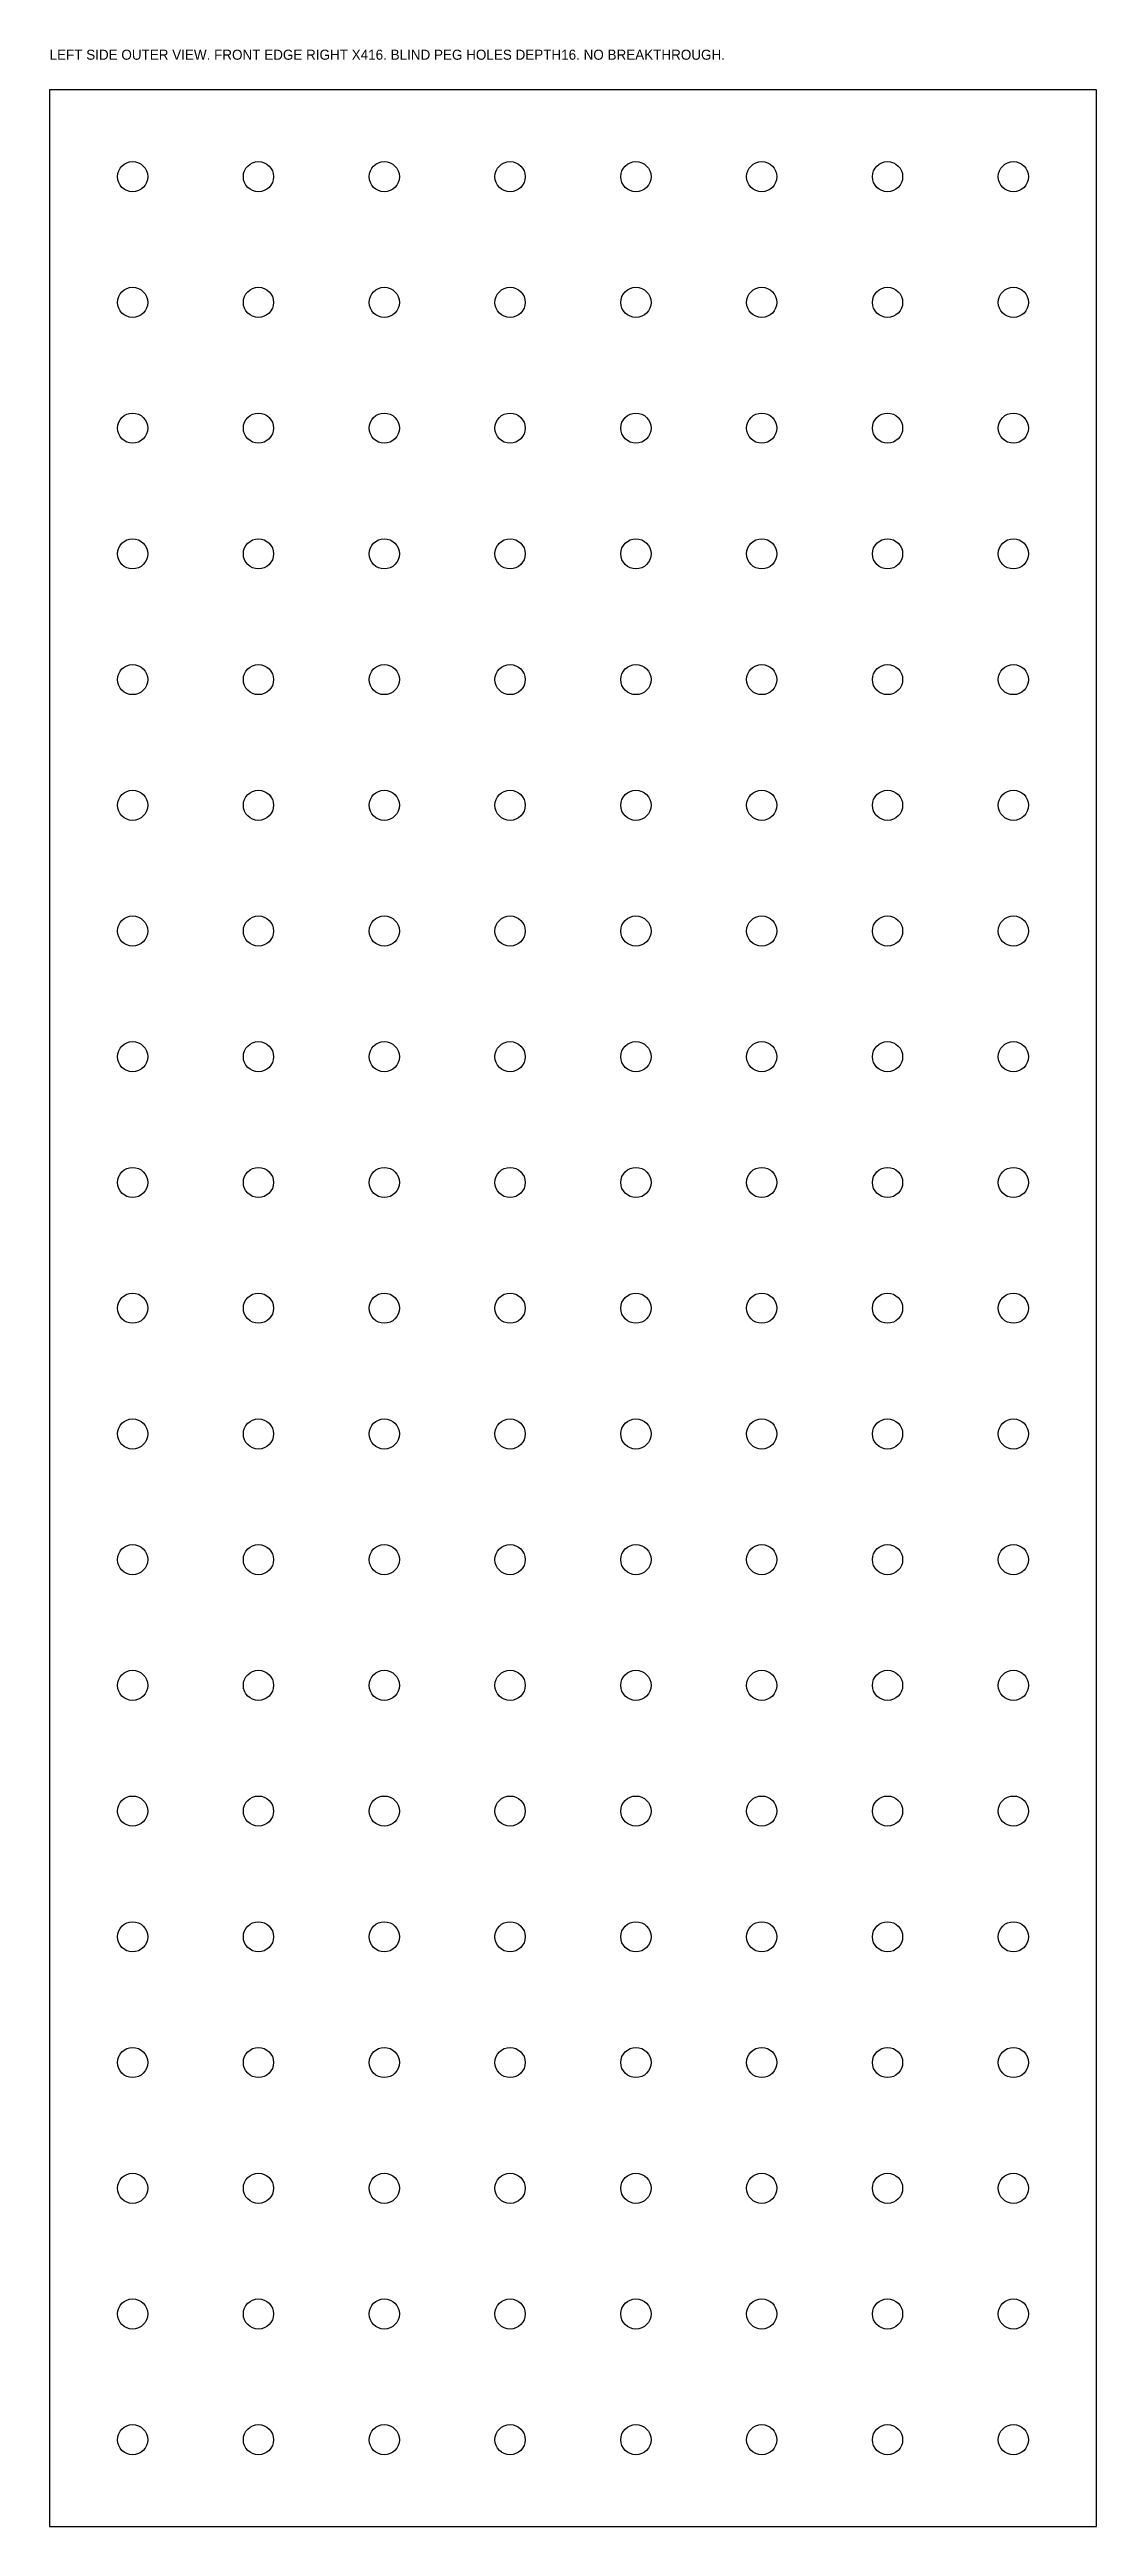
# Model space of a CAD drawing. Header units: millimetres. Extents: x 0 to 416, y 0 to 985.
import ezdxf

# ---------------------------------------------------------------- set-up
doc = ezdxf.new("R2010")
doc.units = ezdxf.units.MM
for name, color, linetype in [('NOTES', 8, 'Continuous'), ('OUTLINE', 7, 'Continuous'), ('PEG_D12_Z16', 3, 'Continuous')]:
    doc.layers.add(name, color=color, linetype=linetype)

msp = doc.modelspace()

# ---------------------------------------------------------------- linework, layer by layer
at = {"layer": 'OUTLINE'}
msp.add_lwpolyline([(0, 0), (416, 0), (416, 969), (0, 969)], close=True, dxfattribs=at)
at = {"layer": 'PEG_D12_Z16'}
for centre in [(33, 934.5), (83, 934.5), (133, 934.5), (183, 934.5), (233, 934.5), (283, 934.5), (333, 934.5), (383, 934.5), (33, 884.5), (83, 884.5), (133, 884.5), (183, 884.5), (233, 884.5), (283, 884.5), (333, 884.5), (383, 884.5), (33, 834.5), (83, 834.5), (133, 834.5), (183, 834.5), (233, 834.5), (283, 834.5), (333, 834.5), (383, 834.5), (33, 784.5), (83, 784.5), (133, 784.5), (183, 784.5), (233, 784.5), (283, 784.5), (333, 784.5), (383, 784.5), (33, 734.5), (83, 734.5), (133, 734.5), (183, 734.5), (233, 734.5), (283, 734.5), (333, 734.5), (383, 734.5), (33, 684.5), (83, 684.5), (133, 684.5), (183, 684.5), (233, 684.5), (283, 684.5), (333, 684.5), (383, 684.5), (33, 634.5), (83, 634.5), (133, 634.5), (183, 634.5), (233, 634.5), (283, 634.5), (333, 634.5), (383, 634.5), (33, 584.5), (83, 584.5), (133, 584.5), (183, 584.5), (233, 584.5), (283, 584.5), (333, 584.5), (383, 584.5), (33, 534.5), (83, 534.5), (133, 534.5), (183, 534.5), (233, 534.5), (283, 534.5), (333, 534.5), (383, 534.5), (33, 484.5), (83, 484.5), (133, 484.5), (183, 484.5), (233, 484.5), (283, 484.5), (333, 484.5), (383, 484.5), (33, 434.5), (83, 434.5), (133, 434.5), (183, 434.5), (233, 434.5), (283, 434.5), (333, 434.5), (383, 434.5), (33, 384.5), (83, 384.5), (133, 384.5), (183, 384.5), (233, 384.5), (283, 384.5), (333, 384.5), (383, 384.5), (33, 334.5), (83, 334.5), (133, 334.5), (183, 334.5), (233, 334.5), (283, 334.5), (333, 334.5), (383, 334.5), (33, 284.5), (83, 284.5), (133, 284.5), (183, 284.5), (233, 284.5), (283, 284.5), (333, 284.5), (383, 284.5), (33, 234.5), (83, 234.5), (133, 234.5), (183, 234.5), (233, 234.5), (283, 234.5), (333, 234.5), (383, 234.5), (33, 184.5), (83, 184.5), (133, 184.5), (183, 184.5), (233, 184.5), (283, 184.5), (333, 184.5), (383, 184.5), (33, 134.5), (83, 134.5), (133, 134.5), (183, 134.5), (233, 134.5), (283, 134.5), (333, 134.5), (383, 134.5), (33, 84.5), (83, 84.5), (133, 84.5), (183, 84.5), (233, 84.5), (283, 84.5), (333, 84.5), (383, 84.5), (33, 34.5), (83, 34.5), (133, 34.5), (183, 34.5), (233, 34.5), (283, 34.5), (333, 34.5), (383, 34.5)]:
    msp.add_circle(centre, 6, dxfattribs=at)

# ---------------------------------------------------------------- texts
at = {"layer": 'NOTES'}
msp.add_text('LEFT SIDE OUTER VIEW. FRONT EDGE RIGHT X416. BLIND PEG HOLES DEPTH16. NO BREAKTHROUGH.', height=4, dxfattribs=at).set_placement((0, 981))

doc.saveas('drawing.dxf')
